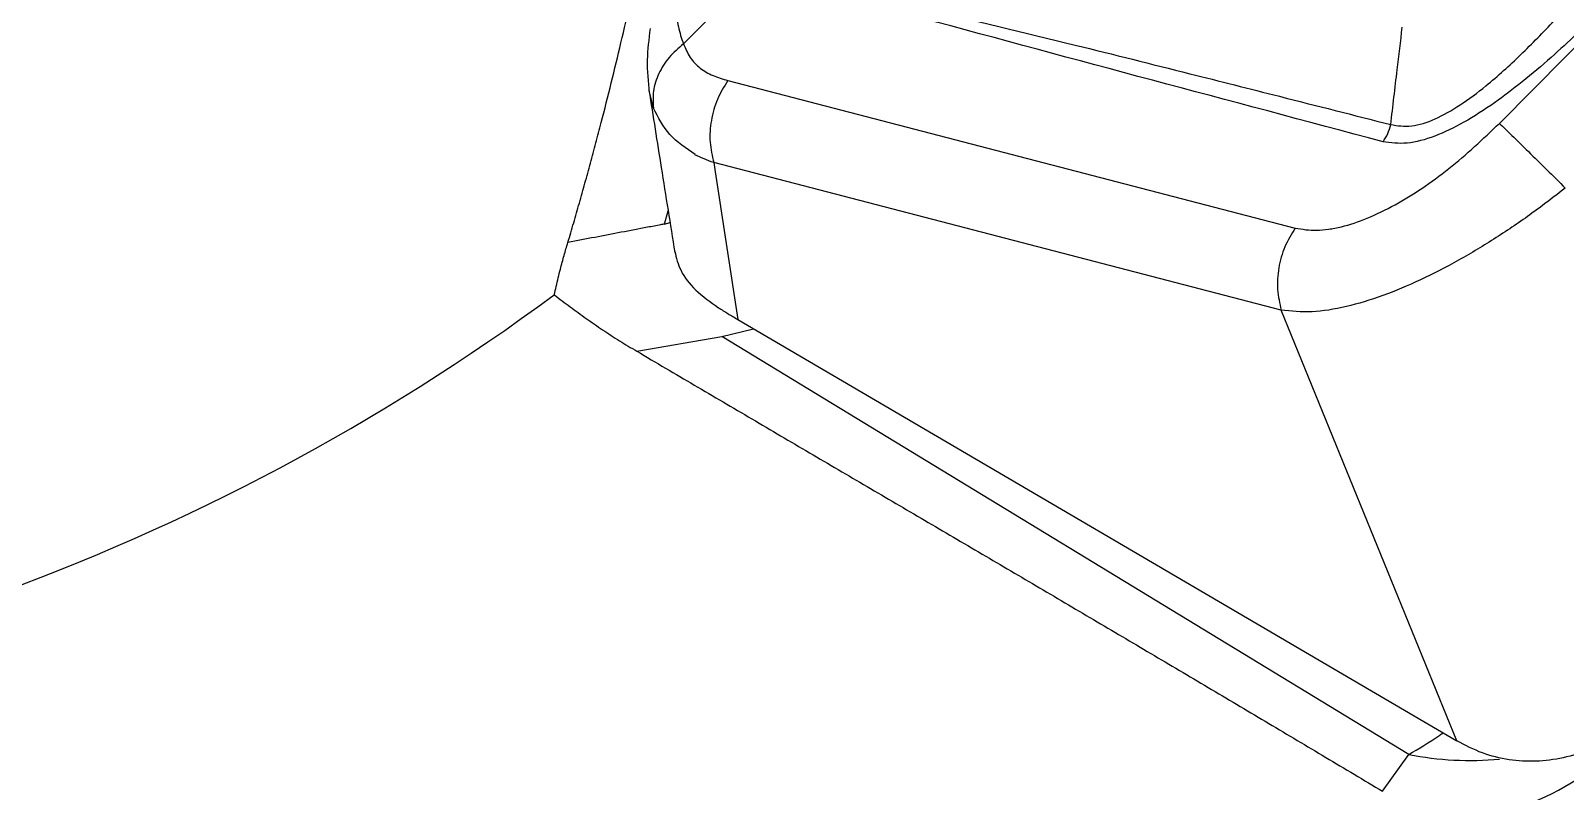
# Model space of a CAD drawing. Extents: x 398 to 508, y 623 to 782.
# Drawn here: x 491.457 to 496.26, y 651.508 to 653.889 of the extents above; entities that cross this region are included whole.
import ezdxf

# ---------------------------------------------------------------- set-up
doc = ezdxf.new("R2010")
doc.units = 0
doc.header["$MEASUREMENT"] = 0
doc.layers.add('GEOMETRY', color=2, linetype='Continuous', lineweight=25)

msp = doc.modelspace()

# ---------------------------------------------------------------- linework, layer by layer
at = {"layer": 'GEOMETRY'}
for p, q in [((496.0541, 653.5986), (500.5546, 658.1483)), ((493.7292, 654.0793), (493.5, 653.8476)), ((493.3934, 653.697), (493.3923, 653.7018)), ((493.4058, 653.6464), (493.3934, 653.697)), ((493.6389, 653.7326), (495.4151, 653.2709)), ((495.3711, 653.014), (493.5949, 653.4757)), ((493.5949, 653.4757), (493.5993, 653.4469)), ((493.5993, 653.4469), (493.67, 652.9848)), ((493.4409, 653.2836), (493.4519, 653.3251)), ((493.4409, 653.2836), (493.4578, 653.2881)), ((493.67, 652.9848), (495.9213, 651.6656)), ((495.9213, 651.6656), (495.3711, 653.014)), ((493.3541, 652.8855), (493.6204, 652.9312)), ((493.6204, 652.9312), (493.7195, 652.9558)), ((495.7703, 651.6233), (493.6204, 652.9312)), ((495.6886, 651.5081), (495.7703, 651.6233))]:
    msp.add_line(p, q, dxfattribs=at)
msp.add_arc((495.9628, 652.6092), 1.0045, 258.9486, 275.2316, dxfattribs=at)
msp.add_ellipse((496.1034, 652.8814), major_axis=(0.2213, 1.4402), ratio=0.581848, start_param=3.440643, end_param=3.812109, dxfattribs=at)
for points, knots in [([(495.6899, 653.5413), (495.2084, 653.6693), (494.6012, 653.8308), (493.9628, 654.0055), (493.7969, 654.0557), (493.7493, 654.0707), (493.736, 654.0767), (493.7315, 654.0787)], [0, 0, 0, 0, 0.733813, 0.925342, 0.977269, 0.992279, 1, 1, 1, 1]), ([(493.7329, 654.0804), (493.733, 654.0804), (493.7332, 654.0803), (493.7339, 654.0802), (493.7366, 654.0795), (493.747, 654.077), (494.0795, 653.9989), (494.5274, 653.8944), (495.0588, 653.7607), (495.3881, 653.6777), (495.5978, 653.6244), (495.714, 653.5948)], [0, 0, 0, 0, 0.000039, 0.000331, 0.001135, 0.004164, 0.015941, 0.499832, 0.681352, 0.823364, 1, 1, 1, 1]), ([(493.1382, 653.2257), (493.1442, 653.2462), (493.1564, 653.2873), (493.1742, 653.3492), (493.1917, 653.4115), (493.209, 653.4743), (493.226, 653.5375), (493.2479, 653.6212), (493.2744, 653.7257), (493.3048, 653.8516), (493.3239, 653.9361), (493.3335, 653.9786)], [0, 0, 0, 0, 0.08223, 0.16488, 0.247966, 0.331504, 0.415509, 0.499998, 0.664834, 0.831458, 1, 1, 1, 1]), ([(493.4806, 654.0182), (493.4793, 653.998), (493.4768, 653.9587), (493.4819, 653.9006), (493.4938, 653.865), (493.4998, 653.8474)], [0, 0, 0, 0, 0.346455, 0.675338, 1, 1, 1, 1]), ([(495.714, 653.5948), (495.735, 653.5914), (495.7759, 653.5847), (495.8532, 653.6099), (495.9326, 653.6549), (496.0234, 653.7232), (496.1222, 653.8129), (496.2245, 653.9178), (496.2896, 653.9901), (496.3212, 654.0252)], [0, 0, 0, 0, 0.120842, 0.236017, 0.354466, 0.479568, 0.65493, 0.832373, 1, 1, 1, 1]), ([(496.3832, 653.9648), (496.3543, 653.936), (496.2997, 653.8815), (496.2138, 653.8021), (496.128, 653.7292), (496.0367, 653.6601), (495.9445, 653.6005), (495.851, 653.5555), (495.7617, 653.531), (495.714, 653.5379), (495.6899, 653.5413)], [0, 0, 0, 0, 0.1316946, 0.2493397, 0.378329, 0.4976926, 0.62718, 0.7499611, 0.8739462, 1, 1, 1, 1]), ([(493.3957, 653.8955), (493.3914, 653.8623), (493.3825, 653.7936), (493.3895, 653.729), (493.3931, 653.6955)], [0, 0, 0, 0, 0.482171, 1, 1, 1, 1]), ([(495.714, 653.5948), (495.7207, 653.6519), (495.7327, 653.7537), (495.7447, 653.8555), (495.75, 653.9002)], [0, 0, 0, 0, 0.560611, 1, 1, 1, 1]), ([(493.4998, 653.8474), (493.4842, 653.8339), (493.4525, 653.8064), (493.4208, 653.755), (493.4028, 653.7001), (493.4048, 653.6641), (493.4058, 653.6464)], [0, 0, 0, 0, 0.2458206, 0.5000716, 0.7542841, 1, 1, 1, 1]), ([(493.4998, 653.8474), (493.4998, 653.8474), (493.4999, 653.8475), (493.5, 653.8476), (493.5, 653.8476)], [0, 0, 0, 0, 0.559936, 1, 1, 1, 1]), ([(493.5, 653.8476), (493.5064, 653.8328), (493.5189, 653.8032), (493.5507, 653.7702), (493.5913, 653.7468), (493.623, 653.7373), (493.6389, 653.7326)], [0, 0, 0, 0, 0.251345, 0.50094, 0.750409, 1, 1, 1, 1]), ([(493.3919, 653.7017), (493.4048, 653.6211), (493.4319, 653.4518), (493.4586, 653.2831), (493.4726, 653.1947)], [0, 0, 0, 0, 0.476251, 1, 1, 1, 1]), ([(493.5366, 653.5016), (493.508, 653.5206), (493.4504, 653.5589), (493.4208, 653.6171), (493.4058, 653.6464)], [0, 0, 0, 0, 0.495442, 1, 1, 1, 1]), ([(495.4151, 653.2709), (495.4366, 653.2672), (495.4689, 653.2617), (495.5193, 653.2667), (495.5714, 653.2768), (495.641, 653.3001), (495.7262, 653.3415), (495.8124, 653.3945), (495.9244, 653.4758), (496.0024, 653.5497), (496.0541, 653.5986)], [0, 0, 0, 0, 0.1250435, 0.1877067, 0.2513316, 0.3738759, 0.5017735, 0.6241346, 0.7511531, 1, 1, 1, 1]), ([(495.6899, 653.5413), (495.6952, 653.5495), (495.7058, 653.5659), (495.7113, 653.5852), (495.714, 653.5948)], [0, 0, 0, 0, 0.5, 1, 1, 1, 1]), ([(493.5949, 653.4757), (493.5845, 653.4797), (493.5639, 653.4875), (493.5449, 653.4961), (493.5354, 653.5004)], [0, 0, 0, 0, 0.501136, 1, 1, 1, 1]), ([(496.2603, 653.3961), (496.2258, 653.3694), (496.1553, 653.3148), (496.043, 653.2391), (495.926, 653.1686), (495.8065, 653.1069), (495.6876, 653.0568), (495.5724, 653.0221), (495.4627, 653.0044), (495.4022, 653.0108), (495.3711, 653.014)], [0, 0, 0, 0, 0.114179, 0.233354, 0.355657, 0.479729, 0.604989, 0.731949, 0.86249, 1, 1, 1, 1]), ([(493.4409, 653.2836), (493.4368, 653.2828), (493.4258, 653.2807), (493.408, 653.2772), (493.3669, 653.2694), (493.3053, 653.2576), (493.2222, 653.2417), (493.1665, 653.2311), (493.1382, 653.2257)], [0.93242154, 0.93242154, 0.93242154, 0.93242154, 0.93359375, 0.93554688, 0.9375, 0.9453125, 0.953125, 0.96119959, 0.96119959, 0.96119959, 0.96119959]), ([(493.0955, 653.0621), (493.0975, 653.0709), (493.1015, 653.0885), (493.1078, 653.1154), (493.1159, 653.1475), (493.126, 653.1841), (493.1342, 653.2122), (493.1382, 653.2257)], [0, 0, 0, 0, 0.166169, 0.332922, 0.50002, 0.758199, 1, 1, 1, 1]), ([(493.4728, 653.1979), (493.4777, 653.1777), (493.4879, 653.1362), (493.5337, 653.0757), (493.5843, 653.0396), (493.6096, 653.0215)], [0, 0, 0, 0, 0.319889, 0.659134, 1, 1, 1, 1]), ([(493.0955, 653.0621), (493.1037, 653.0557), (493.12, 653.0431), (493.1449, 653.0245), (493.1701, 653.0061), (493.1955, 652.988), (493.2211, 652.9701), (493.247, 652.9524), (493.2732, 652.9351), (493.2998, 652.9181), (493.3268, 652.9016), (493.345, 652.8909), (493.3541, 652.8855)], [0, 0, 0, 0, 0.099995, 0.199985, 0.299978, 0.399976, 0.499984, 0.6, 0.70001, 0.800008, 0.900002, 1, 1, 1, 1]), ([(493.6096, 653.0215), (493.6196, 653.0153), (493.6395, 653.0028), (493.6598, 652.9908), (493.67, 652.9848)], [0, 0, 0, 0, 0.500464, 1, 1, 1, 1]), ([(493.3541, 652.8855), (493.414, 652.8502), (493.5339, 652.7796), (493.7141, 652.6737), (493.8943, 652.5679), (494.0746, 652.4622), (494.2549, 652.3564), (494.435, 652.2506), (494.615, 652.1448), (494.7947, 652.0389), (494.9741, 651.9329), (495.1533, 651.8268), (495.3321, 651.7206), (495.5106, 651.6144), (495.6293, 651.5435), (495.6886, 651.5081)], [0, 0, 0, 0, 0.0769273, 0.1538574, 0.2307849, 0.3077072, 0.3846247, 0.4615408, 0.5384611, 0.6153865, 0.6923126, 0.7692368, 0.8461585, 0.9230787, 1, 1, 1, 1]), ([(496.4987, 651.7343), (496.4743, 651.7163), (496.4234, 651.6788), (496.3399, 651.6379), (496.2532, 651.6104), (496.1667, 651.5994), (496.0816, 651.6048), (495.9976, 651.6258), (495.9474, 651.652), (495.9213, 651.6656)], [0, 0, 0, 0, 0.125681, 0.262289, 0.397721, 0.534794, 0.679139, 0.833467, 1, 1, 1, 1]), ([(495.7703, 651.6233), (495.7703, 651.6233), (495.8016, 651.6417), (495.8363, 651.6623), (495.8743, 651.6887), (495.8778, 651.6911)], [0, 0, 0, 0, 0.000012, 0.909597, 1, 1, 1, 1])]:
    msp.add_open_spline(points, degree=3, knots=knots, dxfattribs=at)
for points in [[(493.6389, 653.7326), (493.6271, 653.7135), (493.6034, 653.6753), (493.5851, 653.6082), (493.5801, 653.5393), (493.59, 653.4969), (493.5949, 653.4757)], [(496.0541, 653.5986), (496.0663, 653.5869), (496.0907, 653.5634), (496.1439, 653.5114), (496.2028, 653.4534), (496.2411, 653.4152), (496.2603, 653.3961)], [(495.4151, 653.2709), (495.4033, 653.2518), (495.3796, 653.2136), (495.3613, 653.1465), (495.3564, 653.0776), (495.3662, 653.0352), (495.3711, 653.014)], [(489.317, 651.719), (490.6893, 651.7831), (492.0029, 652.2547), (493.0955, 653.0621)]]:
    msp.add_open_spline(points, degree=3, dxfattribs=at)

doc.saveas('drawing.dxf')
